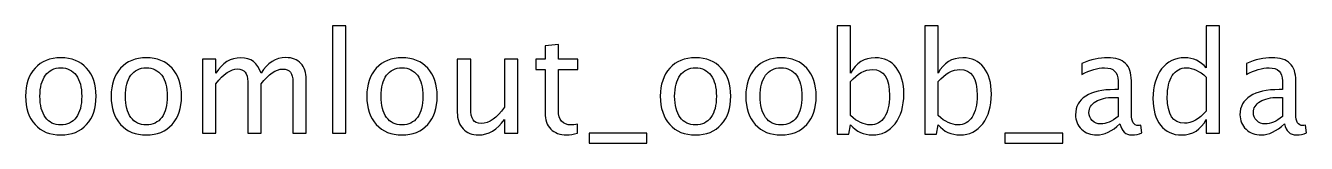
# Model space of a CAD drawing. Header units: centimetres. Extents: x -41.3 to 41.1, y -32.2 to 43.6.
# Drawn here: x -41.25 to -17.88, y 41.49 to 43.63 of the extents above; entities that cross this region are included whole.
import ezdxf

# ---------------------------------------------------------------- set-up
doc = ezdxf.new("R2010")
doc.units = ezdxf.units.CM
doc.header["$MEASUREMENT"] = 0
doc.layers.add('Layer 1', color=7, linetype='Continuous')

msp = doc.modelspace()

# ---------------------------------------------------------------- linework, layer by layer
at = {"layer": 'Layer 1'}
for points, knots in [([(-35.65524, 41.67044), (-35.65524, 41.67044), (-35.65524, 43.62878), (-35.65524, 43.62878), (-35.65524, 43.62878), (-35.65524, 43.62878), (-35.4114, 43.62878), (-35.4114, 43.62878), (-35.4114, 43.62878), (-35.4114, 43.62878), (-35.4114, 41.67044), (-35.4114, 41.67044), (-35.4114, 41.67044), (-35.4114, 41.67044), (-35.65524, 41.67044), (-35.65524, 41.67044)], [0, 0, 0, 0, 0.2, 0.2, 0.2, 0.2, 0.4, 0.4, 0.4, 0.4, 0.6, 0.6, 0.6, 0.6, 1, 1, 1, 1]), ([(-26.4435, 41.6552), (-26.4435, 41.6552), (-26.4435, 43.62878), (-26.4435, 43.62878), (-26.4435, 43.62878), (-26.4435, 43.62878), (-26.19966, 43.62878), (-26.19966, 43.62878), (-26.19966, 43.62878), (-26.19966, 43.62878), (-26.19966, 42.76222), (-26.19966, 42.76222), (-26.19966, 42.76222), (-26.09975, 42.9506), (-25.94947, 43.04458), (-25.74923, 43.04458), (-25.74923, 43.04458), (-25.5871, 43.04458), (-25.45967, 42.98574), (-25.36654, 42.86763), (-25.36654, 42.86763), (-25.27341, 42.74952), (-25.22684, 42.58823), (-25.22684, 42.38376), (-25.22684, 42.38376), (-25.22684, 42.16108), (-25.27976, 41.98117), (-25.38517, 41.84485), (-25.38517, 41.84485), (-25.49058, 41.70812), (-25.62943, 41.63996), (-25.8013, 41.63996), (-25.8013, 41.63996), (-25.9609, 41.63996), (-26.09383, 41.70092), (-26.19966, 41.82326), (-26.19966, 41.82326), (-26.19966, 41.82326), (-26.22929, 41.6552), (-26.22929, 41.6552), (-26.22929, 41.6552), (-26.22929, 41.6552), (-26.4435, 41.6552), (-26.4435, 41.6552)], [0, 0, 0, 0, 0.08333333, 0.08333333, 0.08333333, 0.08333333, 0.16666667, 0.16666667, 0.16666667, 0.16666667, 0.25, 0.25, 0.25, 0.25, 0.33333333, 0.33333333, 0.33333333, 0.33333333, 0.41666667, 0.41666667, 0.41666667, 0.41666667, 0.5, 0.5, 0.5, 0.5, 0.58333333, 0.58333333, 0.58333333, 0.58333333, 0.66666667, 0.66666667, 0.66666667, 0.66666667, 0.75, 0.75, 0.75, 0.75, 0.83333333, 0.83333333, 0.83333333, 0.83333333, 1, 1, 1, 1]), ([(-24.84499, 41.6552), (-24.84499, 41.6552), (-24.84499, 43.62878), (-24.84499, 43.62878), (-24.84499, 43.62878), (-24.84499, 43.62878), (-24.60115, 43.62878), (-24.60115, 43.62878), (-24.60115, 43.62878), (-24.60115, 43.62878), (-24.60115, 42.76222), (-24.60115, 42.76222), (-24.60115, 42.76222), (-24.50124, 42.9506), (-24.35096, 43.04458), (-24.15072, 43.04458), (-24.15072, 43.04458), (-23.98859, 43.04458), (-23.86116, 42.98574), (-23.76803, 42.86763), (-23.76803, 42.86763), (-23.6749, 42.74952), (-23.62833, 42.58823), (-23.62833, 42.38376), (-23.62833, 42.38376), (-23.62833, 42.16108), (-23.68125, 41.98117), (-23.78666, 41.84485), (-23.78666, 41.84485), (-23.89207, 41.70812), (-24.03092, 41.63996), (-24.20279, 41.63996), (-24.20279, 41.63996), (-24.36239, 41.63996), (-24.49532, 41.70092), (-24.60115, 41.82326), (-24.60115, 41.82326), (-24.60115, 41.82326), (-24.63078, 41.6552), (-24.63078, 41.6552), (-24.63078, 41.6552), (-24.63078, 41.6552), (-24.84499, 41.6552), (-24.84499, 41.6552)], [0, 0, 0, 0, 0.08333333, 0.08333333, 0.08333333, 0.08333333, 0.16666667, 0.16666667, 0.16666667, 0.16666667, 0.25, 0.25, 0.25, 0.25, 0.33333333, 0.33333333, 0.33333333, 0.33333333, 0.41666667, 0.41666667, 0.41666667, 0.41666667, 0.5, 0.5, 0.5, 0.5, 0.58333333, 0.58333333, 0.58333333, 0.58333333, 0.66666667, 0.66666667, 0.66666667, 0.66666667, 0.75, 0.75, 0.75, 0.75, 0.83333333, 0.83333333, 0.83333333, 0.83333333, 1, 1, 1, 1]), ([(-19.70784, 41.67044), (-19.70784, 41.67044), (-19.70784, 41.92317), (-19.70784, 41.92317), (-19.70784, 41.92317), (-19.80732, 41.73436), (-19.95718, 41.63996), (-20.15742, 41.63996), (-20.15742, 41.63996), (-20.31998, 41.63996), (-20.44783, 41.6988), (-20.54096, 41.81691), (-20.54096, 41.81691), (-20.63409, 41.93502), (-20.68066, 42.09631), (-20.68066, 42.30078), (-20.68066, 42.30078), (-20.68066, 42.5243), (-20.62774, 42.70422), (-20.52233, 42.84053), (-20.52233, 42.84053), (-20.4165, 42.97642), (-20.27765, 43.04458), (-20.10535, 43.04458), (-20.10535, 43.04458), (-19.94575, 43.04458), (-19.81283, 42.98362), (-19.70784, 42.86128), (-19.70784, 42.86128), (-19.70784, 42.86128), (-19.70784, 43.62878), (-19.70784, 43.62878), (-19.70784, 43.62878), (-19.70784, 43.62878), (-19.464, 43.62878), (-19.464, 43.62878), (-19.464, 43.62878), (-19.464, 43.62878), (-19.464, 41.67044), (-19.464, 41.67044), (-19.464, 41.67044), (-19.464, 41.67044), (-19.70784, 41.67044), (-19.70784, 41.67044)], [0, 0, 0, 0, 0.08333333, 0.08333333, 0.08333333, 0.08333333, 0.16666667, 0.16666667, 0.16666667, 0.16666667, 0.25, 0.25, 0.25, 0.25, 0.33333333, 0.33333333, 0.33333333, 0.33333333, 0.41666667, 0.41666667, 0.41666667, 0.41666667, 0.5, 0.5, 0.5, 0.5, 0.58333333, 0.58333333, 0.58333333, 0.58333333, 0.66666667, 0.66666667, 0.66666667, 0.66666667, 0.75, 0.75, 0.75, 0.75, 0.83333333, 0.83333333, 0.83333333, 0.83333333, 1, 1, 1, 1]), ([(-31.1823, 41.67086), (-31.25765, 41.65012), (-31.32327, 41.63996), (-31.37873, 41.63996), (-31.37873, 41.63996), (-31.50319, 41.63996), (-31.60013, 41.67552), (-31.66956, 41.74664), (-31.66956, 41.74664), (-31.73941, 41.81776), (-31.77412, 41.9164), (-31.77412, 42.04297), (-31.77412, 42.04297), (-31.77412, 42.04297), (-31.77412, 42.83376), (-31.77412, 42.83376), (-31.77412, 42.83376), (-31.77412, 42.83376), (-31.94261, 42.83376), (-31.94261, 42.83376), (-31.94261, 42.83376), (-31.94261, 42.83376), (-31.94261, 43.01664), (-31.94261, 43.01664), (-31.94261, 43.01664), (-31.94261, 43.01664), (-31.77412, 43.01664), (-31.77412, 43.01664), (-31.77412, 43.01664), (-31.77412, 43.01664), (-31.77412, 43.26006), (-31.77412, 43.26006), (-31.77412, 43.26006), (-31.77412, 43.26006), (-31.53028, 43.28334), (-31.53028, 43.28334), (-31.53028, 43.28334), (-31.53028, 43.28334), (-31.53028, 43.01664), (-31.53028, 43.01664), (-31.53028, 43.01664), (-31.53028, 43.01664), (-31.17722, 43.01664), (-31.17722, 43.01664), (-31.17722, 43.01664), (-31.17722, 43.01664), (-31.17722, 42.83376), (-31.17722, 42.83376), (-31.17722, 42.83376), (-31.17722, 42.83376), (-31.53028, 42.83376), (-31.53028, 42.83376), (-31.53028, 42.83376), (-31.53028, 42.83376), (-31.53028, 42.087), (-31.53028, 42.087), (-31.53028, 42.087), (-31.53028, 41.91089), (-31.45366, 41.82284), (-31.30083, 41.82284), (-31.30083, 41.82284), (-31.26824, 41.82284), (-31.22887, 41.82834), (-31.1823, 41.83893), (-31.1823, 41.83893), (-31.1823, 41.83893), (-31.1823, 41.67086), (-31.1823, 41.67086)], [0, 0, 0, 0, 0.05555556, 0.05555556, 0.05555556, 0.05555556, 0.11111111, 0.11111111, 0.11111111, 0.11111111, 0.16666667, 0.16666667, 0.16666667, 0.16666667, 0.22222222, 0.22222222, 0.22222222, 0.22222222, 0.27777778, 0.27777778, 0.27777778, 0.27777778, 0.33333333, 0.33333333, 0.33333333, 0.33333333, 0.38888889, 0.38888889, 0.38888889, 0.38888889, 0.44444444, 0.44444444, 0.44444444, 0.44444444, 0.5, 0.5, 0.5, 0.5, 0.55555556, 0.55555556, 0.55555556, 0.55555556, 0.61111111, 0.61111111, 0.61111111, 0.61111111, 0.66666667, 0.66666667, 0.66666667, 0.66666667, 0.72222222, 0.72222222, 0.72222222, 0.72222222, 0.77777778, 0.77777778, 0.77777778, 0.77777778, 0.83333333, 0.83333333, 0.83333333, 0.83333333, 0.88888889, 0.88888889, 0.88888889, 0.88888889, 1, 1, 1, 1]), ([(-40.61163, 41.63996), (-40.80933, 41.63996), (-40.96596, 41.70304), (-41.08111, 41.82919), (-41.08111, 41.82919), (-41.19668, 41.95534), (-41.25425, 42.12679), (-41.25425, 42.34312), (-41.25425, 42.34312), (-41.25425, 42.55902), (-41.19668, 42.73004), (-41.08111, 42.85577), (-41.08111, 42.85577), (-40.96596, 42.9815), (-40.80933, 43.04458), (-40.61163, 43.04458), (-40.61163, 43.04458), (-40.41393, 43.04458), (-40.2573, 42.9815), (-40.14215, 42.85577), (-40.14215, 42.85577), (-40.02658, 42.73004), (-39.96901, 42.55902), (-39.96901, 42.34312), (-39.96901, 42.34312), (-39.96901, 42.12679), (-40.02658, 41.95534), (-40.14215, 41.82919), (-40.14215, 41.82919), (-40.2573, 41.70304), (-40.41393, 41.63996), (-40.61163, 41.63996)], [0, 0, 0, 0, 0.11111111, 0.11111111, 0.11111111, 0.11111111, 0.22222222, 0.22222222, 0.22222222, 0.22222222, 0.33333333, 0.33333333, 0.33333333, 0.33333333, 0.44444444, 0.44444444, 0.44444444, 0.44444444, 0.55555556, 0.55555556, 0.55555556, 0.55555556, 0.66666667, 0.66666667, 0.66666667, 0.66666667, 0.77777778, 0.77777778, 0.77777778, 0.77777778, 1, 1, 1, 1]), ([(-39.05122, 41.63996), (-39.24892, 41.63996), (-39.40555, 41.70304), (-39.5207, 41.82919), (-39.5207, 41.82919), (-39.63627, 41.95534), (-39.69384, 42.12679), (-39.69384, 42.34312), (-39.69384, 42.34312), (-39.69384, 42.55902), (-39.63627, 42.73004), (-39.5207, 42.85577), (-39.5207, 42.85577), (-39.40555, 42.9815), (-39.24892, 43.04458), (-39.05122, 43.04458), (-39.05122, 43.04458), (-38.85352, 43.04458), (-38.69689, 42.9815), (-38.58174, 42.85577), (-38.58174, 42.85577), (-38.46617, 42.73004), (-38.4086, 42.55902), (-38.4086, 42.34312), (-38.4086, 42.34312), (-38.4086, 42.12679), (-38.46617, 41.95534), (-38.58174, 41.82919), (-38.58174, 41.82919), (-38.69689, 41.70304), (-38.85352, 41.63996), (-39.05122, 41.63996)], [0, 0, 0, 0, 0.11111111, 0.11111111, 0.11111111, 0.11111111, 0.22222222, 0.22222222, 0.22222222, 0.22222222, 0.33333333, 0.33333333, 0.33333333, 0.33333333, 0.44444444, 0.44444444, 0.44444444, 0.44444444, 0.55555556, 0.55555556, 0.55555556, 0.55555556, 0.66666667, 0.66666667, 0.66666667, 0.66666667, 0.77777778, 0.77777778, 0.77777778, 0.77777778, 1, 1, 1, 1]), ([(-38.02675, 41.67044), (-38.02675, 41.67044), (-38.02675, 43.01664), (-38.02675, 43.01664), (-38.02675, 43.01664), (-38.02675, 43.01664), (-37.78291, 43.01664), (-37.78291, 43.01664), (-37.78291, 43.01664), (-37.78291, 43.01664), (-37.78291, 42.76222), (-37.78291, 42.76222), (-37.78291, 42.76222), (-37.66395, 42.9506), (-37.51155, 43.04458), (-37.32486, 43.04458), (-37.32486, 43.04458), (-37.14495, 43.04458), (-37.0226, 42.9506), (-36.95741, 42.76222), (-36.95741, 42.76222), (-36.84184, 42.95229), (-36.69113, 43.04712), (-36.50614, 43.04712), (-36.50614, 43.04712), (-36.38803, 43.04712), (-36.29616, 43.01241), (-36.23055, 42.94256), (-36.23055, 42.94256), (-36.16493, 42.87271), (-36.13191, 42.77492), (-36.13191, 42.64919), (-36.13191, 42.64919), (-36.13191, 42.64919), (-36.13191, 41.67044), (-36.13191, 41.67044), (-36.13191, 41.67044), (-36.13191, 41.67044), (-36.37575, 41.67044), (-36.37575, 41.67044), (-36.37575, 41.67044), (-36.37575, 41.67044), (-36.37575, 42.60897), (-36.37575, 42.60897), (-36.37575, 42.60897), (-36.37575, 42.76222), (-36.43671, 42.83884), (-36.55863, 42.83884), (-36.55863, 42.83884), (-36.68521, 42.83884), (-36.81813, 42.74952), (-36.95741, 42.57045), (-36.95741, 42.57045), (-36.95741, 42.57045), (-36.95741, 41.67044), (-36.95741, 41.67044), (-36.95741, 41.67044), (-36.95741, 41.67044), (-37.20125, 41.67044), (-37.20125, 41.67044), (-37.20125, 41.67044), (-37.20125, 41.67044), (-37.20125, 42.60982), (-37.20125, 42.60982), (-37.20125, 42.60982), (-37.20125, 42.76433), (-37.26306, 42.84138), (-37.38709, 42.84138), (-37.38709, 42.84138), (-37.51028, 42.84138), (-37.64236, 42.75163), (-37.78291, 42.57172), (-37.78291, 42.57172), (-37.78291, 42.57172), (-37.78291, 41.67044), (-37.78291, 41.67044), (-37.78291, 41.67044), (-37.78291, 41.67044), (-38.02675, 41.67044), (-38.02675, 41.67044)], [0, 0, 0, 0, 0.04761905, 0.04761905, 0.04761905, 0.04761905, 0.0952381, 0.0952381, 0.0952381, 0.0952381, 0.14285714, 0.14285714, 0.14285714, 0.14285714, 0.19047619, 0.19047619, 0.19047619, 0.19047619, 0.23809524, 0.23809524, 0.23809524, 0.23809524, 0.28571429, 0.28571429, 0.28571429, 0.28571429, 0.33333333, 0.33333333, 0.33333333, 0.33333333, 0.38095238, 0.38095238, 0.38095238, 0.38095238, 0.42857143, 0.42857143, 0.42857143, 0.42857143, 0.47619048, 0.47619048, 0.47619048, 0.47619048, 0.52380952, 0.52380952, 0.52380952, 0.52380952, 0.57142857, 0.57142857, 0.57142857, 0.57142857, 0.61904762, 0.61904762, 0.61904762, 0.61904762, 0.66666667, 0.66666667, 0.66666667, 0.66666667, 0.71428571, 0.71428571, 0.71428571, 0.71428571, 0.76190476, 0.76190476, 0.76190476, 0.76190476, 0.80952381, 0.80952381, 0.80952381, 0.80952381, 0.85714286, 0.85714286, 0.85714286, 0.85714286, 0.9047619, 0.9047619, 0.9047619, 0.9047619, 1, 1, 1, 1]), ([(-34.38524, 41.63996), (-34.58294, 41.63996), (-34.73957, 41.70304), (-34.85472, 41.82919), (-34.85472, 41.82919), (-34.97029, 41.95534), (-35.02786, 42.12679), (-35.02786, 42.34312), (-35.02786, 42.34312), (-35.02786, 42.55902), (-34.97029, 42.73004), (-34.85472, 42.85577), (-34.85472, 42.85577), (-34.73957, 42.9815), (-34.58294, 43.04458), (-34.38524, 43.04458), (-34.38524, 43.04458), (-34.18754, 43.04458), (-34.03091, 42.9815), (-33.91576, 42.85577), (-33.91576, 42.85577), (-33.80019, 42.73004), (-33.74262, 42.55902), (-33.74262, 42.34312), (-33.74262, 42.34312), (-33.74262, 42.12679), (-33.80019, 41.95534), (-33.91576, 41.82919), (-33.91576, 41.82919), (-34.03091, 41.70304), (-34.18754, 41.63996), (-34.38524, 41.63996)], [0, 0, 0, 0, 0.11111111, 0.11111111, 0.11111111, 0.11111111, 0.22222222, 0.22222222, 0.22222222, 0.22222222, 0.33333333, 0.33333333, 0.33333333, 0.33333333, 0.44444444, 0.44444444, 0.44444444, 0.44444444, 0.55555556, 0.55555556, 0.55555556, 0.55555556, 0.66666667, 0.66666667, 0.66666667, 0.66666667, 0.77777778, 0.77777778, 0.77777778, 0.77777778, 1, 1, 1, 1]), ([(-32.51749, 41.67044), (-32.51749, 41.67044), (-32.51749, 41.92359), (-32.51749, 41.92359), (-32.51749, 41.92359), (-32.64745, 41.73436), (-32.80536, 41.63996), (-32.99078, 41.63996), (-32.99078, 41.63996), (-33.10846, 41.63996), (-33.20202, 41.67679), (-33.27145, 41.75087), (-33.27145, 41.75087), (-33.3413, 41.82496), (-33.37601, 41.92444), (-33.37601, 42.05017), (-33.37601, 42.05017), (-33.37601, 42.05017), (-33.37601, 43.01664), (-33.37601, 43.01664), (-33.37601, 43.01664), (-33.37601, 43.01664), (-33.13217, 43.01664), (-33.13217, 43.01664), (-33.13217, 43.01664), (-33.13217, 43.01664), (-33.13217, 42.12976), (-33.13217, 42.12976), (-33.13217, 42.12976), (-33.13217, 42.02858), (-33.11735, 41.95704), (-33.08814, 41.9147), (-33.08814, 41.9147), (-33.05851, 41.87195), (-33.0094, 41.85078), (-32.9404, 41.85078), (-32.9404, 41.85078), (-32.79139, 41.85078), (-32.64999, 41.94857), (-32.51749, 42.14457), (-32.51749, 42.14457), (-32.51749, 42.14457), (-32.51749, 43.01664), (-32.51749, 43.01664), (-32.51749, 43.01664), (-32.51749, 43.01664), (-32.27365, 43.01664), (-32.27365, 43.01664), (-32.27365, 43.01664), (-32.27365, 43.01664), (-32.27365, 41.67044), (-32.27365, 41.67044), (-32.27365, 41.67044), (-32.27365, 41.67044), (-32.51749, 41.67044), (-32.51749, 41.67044)], [0, 0, 0, 0, 0.06666667, 0.06666667, 0.06666667, 0.06666667, 0.13333333, 0.13333333, 0.13333333, 0.13333333, 0.2, 0.2, 0.2, 0.2, 0.26666667, 0.26666667, 0.26666667, 0.26666667, 0.33333333, 0.33333333, 0.33333333, 0.33333333, 0.4, 0.4, 0.4, 0.4, 0.46666667, 0.46666667, 0.46666667, 0.46666667, 0.53333333, 0.53333333, 0.53333333, 0.53333333, 0.6, 0.6, 0.6, 0.6, 0.66666667, 0.66666667, 0.66666667, 0.66666667, 0.73333333, 0.73333333, 0.73333333, 0.73333333, 0.8, 0.8, 0.8, 0.8, 0.86666667, 0.86666667, 0.86666667, 0.86666667, 1, 1, 1, 1]), ([(-29.02838, 41.63996), (-29.22608, 41.63996), (-29.38271, 41.70304), (-29.49786, 41.82919), (-29.49786, 41.82919), (-29.61343, 41.95534), (-29.671, 42.12679), (-29.671, 42.34312), (-29.671, 42.34312), (-29.671, 42.55902), (-29.61343, 42.73004), (-29.49786, 42.85577), (-29.49786, 42.85577), (-29.38271, 42.9815), (-29.22608, 43.04458), (-29.02838, 43.04458), (-29.02838, 43.04458), (-28.83068, 43.04458), (-28.67405, 42.9815), (-28.5589, 42.85577), (-28.5589, 42.85577), (-28.44333, 42.73004), (-28.38576, 42.55902), (-28.38576, 42.34312), (-28.38576, 42.34312), (-28.38576, 42.12679), (-28.44333, 41.95534), (-28.5589, 41.82919), (-28.5589, 41.82919), (-28.67405, 41.70304), (-28.83068, 41.63996), (-29.02838, 41.63996)], [0, 0, 0, 0, 0.11111111, 0.11111111, 0.11111111, 0.11111111, 0.22222222, 0.22222222, 0.22222222, 0.22222222, 0.33333333, 0.33333333, 0.33333333, 0.33333333, 0.44444444, 0.44444444, 0.44444444, 0.44444444, 0.55555556, 0.55555556, 0.55555556, 0.55555556, 0.66666667, 0.66666667, 0.66666667, 0.66666667, 0.77777778, 0.77777778, 0.77777778, 0.77777778, 1, 1, 1, 1]), ([(-27.46797, 41.63996), (-27.66567, 41.63996), (-27.8223, 41.70304), (-27.93745, 41.82919), (-27.93745, 41.82919), (-28.05302, 41.95534), (-28.11059, 42.12679), (-28.11059, 42.34312), (-28.11059, 42.34312), (-28.11059, 42.55902), (-28.05302, 42.73004), (-27.93745, 42.85577), (-27.93745, 42.85577), (-27.8223, 42.9815), (-27.66567, 43.04458), (-27.46797, 43.04458), (-27.46797, 43.04458), (-27.27027, 43.04458), (-27.11364, 42.9815), (-26.99849, 42.85577), (-26.99849, 42.85577), (-26.88292, 42.73004), (-26.82535, 42.55902), (-26.82535, 42.34312), (-26.82535, 42.34312), (-26.82535, 42.12679), (-26.88292, 41.95534), (-26.99849, 41.82919), (-26.99849, 41.82919), (-27.11364, 41.70304), (-27.27027, 41.63996), (-27.46797, 41.63996)], [0, 0, 0, 0, 0.11111111, 0.11111111, 0.11111111, 0.11111111, 0.22222222, 0.22222222, 0.22222222, 0.22222222, 0.33333333, 0.33333333, 0.33333333, 0.33333333, 0.44444444, 0.44444444, 0.44444444, 0.44444444, 0.55555556, 0.55555556, 0.55555556, 0.55555556, 0.66666667, 0.66666667, 0.66666667, 0.66666667, 0.77777778, 0.77777778, 0.77777778, 0.77777778, 1, 1, 1, 1]), ([(-21.28264, 41.84189), (-21.42911, 41.70727), (-21.57008, 41.63996), (-21.70555, 41.63996), (-21.70555, 41.63996), (-21.81688, 41.63996), (-21.90959, 41.67467), (-21.98283, 41.74452), (-21.98283, 41.74452), (-22.05649, 41.81437), (-22.09332, 41.90243), (-22.09332, 42.00868), (-22.09332, 42.00868), (-22.09332, 42.15558), (-22.03151, 42.26861), (-21.9079, 42.34735), (-21.9079, 42.34735), (-21.78429, 42.42609), (-21.60691, 42.46546), (-21.37577, 42.46546), (-21.37577, 42.46546), (-21.37577, 42.46546), (-21.31862, 42.46546), (-21.31862, 42.46546), (-21.31862, 42.46546), (-21.31862, 42.46546), (-21.31862, 42.6276), (-21.31862, 42.6276), (-21.31862, 42.6276), (-21.31862, 42.78381), (-21.3999, 42.8617), (-21.56288, 42.8617), (-21.56288, 42.8617), (-21.68904, 42.8617), (-21.82704, 42.82191), (-21.97648, 42.74232), (-21.97648, 42.74232), (-21.97648, 42.74232), (-21.97648, 42.94298), (-21.97648, 42.94298), (-21.97648, 42.94298), (-21.81223, 43.01071), (-21.65729, 43.04458), (-21.51208, 43.04458), (-21.51208, 43.04458), (-21.36265, 43.04458), (-21.25216, 43.01071), (-21.18146, 42.94256), (-21.18146, 42.94256), (-21.11034, 42.8744), (-21.07478, 42.76941), (-21.07478, 42.6276), (-21.07478, 42.6276), (-21.07478, 42.6276), (-21.07478, 42.01927), (-21.07478, 42.01927), (-21.07478, 42.01927), (-21.07478, 41.87999), (-21.03202, 41.81014), (-20.94609, 41.81014), (-20.94609, 41.81014), (-20.9355, 41.81014), (-20.91984, 41.81183), (-20.8991, 41.81522), (-20.8991, 41.81522), (-20.8991, 41.81522), (-20.88174, 41.67975), (-20.88174, 41.67975), (-20.88174, 41.67975), (-20.9372, 41.65308), (-20.99816, 41.63996), (-21.06504, 41.63996), (-21.06504, 41.63996), (-21.17892, 41.63996), (-21.25131, 41.70727), (-21.28264, 41.84189)], [0, 0, 0, 0, 0.05, 0.05, 0.05, 0.05, 0.1, 0.1, 0.1, 0.1, 0.15, 0.15, 0.15, 0.15, 0.2, 0.2, 0.2, 0.2, 0.25, 0.25, 0.25, 0.25, 0.3, 0.3, 0.3, 0.3, 0.35, 0.35, 0.35, 0.35, 0.4, 0.4, 0.4, 0.4, 0.45, 0.45, 0.45, 0.45, 0.5, 0.5, 0.5, 0.5, 0.55, 0.55, 0.55, 0.55, 0.6, 0.6, 0.6, 0.6, 0.65, 0.65, 0.65, 0.65, 0.7, 0.7, 0.7, 0.7, 0.75, 0.75, 0.75, 0.75, 0.8, 0.8, 0.8, 0.8, 0.85, 0.85, 0.85, 0.85, 0.9, 0.9, 0.9, 0.9, 1, 1, 1, 1]), ([(-18.28163, 41.84189), (-18.4281, 41.70727), (-18.56907, 41.63996), (-18.70454, 41.63996), (-18.70454, 41.63996), (-18.81587, 41.63996), (-18.90858, 41.67467), (-18.98182, 41.74452), (-18.98182, 41.74452), (-19.05548, 41.81437), (-19.09231, 41.90243), (-19.09231, 42.00868), (-19.09231, 42.00868), (-19.09231, 42.15558), (-19.0305, 42.26861), (-18.90689, 42.34735), (-18.90689, 42.34735), (-18.78328, 42.42609), (-18.6059, 42.46546), (-18.37476, 42.46546), (-18.37476, 42.46546), (-18.37476, 42.46546), (-18.31761, 42.46546), (-18.31761, 42.46546), (-18.31761, 42.46546), (-18.31761, 42.46546), (-18.31761, 42.6276), (-18.31761, 42.6276), (-18.31761, 42.6276), (-18.31761, 42.78381), (-18.39889, 42.8617), (-18.56187, 42.8617), (-18.56187, 42.8617), (-18.68803, 42.8617), (-18.82603, 42.82191), (-18.97547, 42.74232), (-18.97547, 42.74232), (-18.97547, 42.74232), (-18.97547, 42.94298), (-18.97547, 42.94298), (-18.97547, 42.94298), (-18.81122, 43.01071), (-18.65628, 43.04458), (-18.51107, 43.04458), (-18.51107, 43.04458), (-18.36164, 43.04458), (-18.25115, 43.01071), (-18.18045, 42.94256), (-18.18045, 42.94256), (-18.10933, 42.8744), (-18.07377, 42.76941), (-18.07377, 42.6276), (-18.07377, 42.6276), (-18.07377, 42.6276), (-18.07377, 42.01927), (-18.07377, 42.01927), (-18.07377, 42.01927), (-18.07377, 41.87999), (-18.03101, 41.81014), (-17.94508, 41.81014), (-17.94508, 41.81014), (-17.93449, 41.81014), (-17.91883, 41.81183), (-17.89809, 41.81522), (-17.89809, 41.81522), (-17.89809, 41.81522), (-17.88073, 41.67975), (-17.88073, 41.67975), (-17.88073, 41.67975), (-17.93619, 41.65308), (-17.99715, 41.63996), (-18.06403, 41.63996), (-18.06403, 41.63996), (-18.17791, 41.63996), (-18.2503, 41.70727), (-18.28163, 41.84189)], [0, 0, 0, 0, 0.05, 0.05, 0.05, 0.05, 0.1, 0.1, 0.1, 0.1, 0.15, 0.15, 0.15, 0.15, 0.2, 0.2, 0.2, 0.2, 0.25, 0.25, 0.25, 0.25, 0.3, 0.3, 0.3, 0.3, 0.35, 0.35, 0.35, 0.35, 0.4, 0.4, 0.4, 0.4, 0.45, 0.45, 0.45, 0.45, 0.5, 0.5, 0.5, 0.5, 0.55, 0.55, 0.55, 0.55, 0.6, 0.6, 0.6, 0.6, 0.65, 0.65, 0.65, 0.65, 0.7, 0.7, 0.7, 0.7, 0.75, 0.75, 0.75, 0.75, 0.8, 0.8, 0.8, 0.8, 0.85, 0.85, 0.85, 0.85, 0.9, 0.9, 0.9, 0.9, 1, 1, 1, 1]), ([(-40.61205, 41.82284), (-40.4914, 41.82284), (-40.39742, 41.86814), (-40.33054, 41.95915), (-40.33054, 41.95915), (-40.26407, 42.04975), (-40.23063, 42.17802), (-40.23063, 42.34312), (-40.23063, 42.34312), (-40.23063, 42.50779), (-40.26407, 42.63564), (-40.33054, 42.72623), (-40.33054, 42.72623), (-40.39742, 42.8164), (-40.4914, 42.8617), (-40.61205, 42.8617), (-40.61205, 42.8617), (-40.73313, 42.8617), (-40.82711, 42.8164), (-40.89315, 42.72623), (-40.89315, 42.72623), (-40.95961, 42.63564), (-40.99263, 42.50779), (-40.99263, 42.34312), (-40.99263, 42.34312), (-40.99263, 42.17802), (-40.95961, 42.04975), (-40.89315, 41.95915), (-40.89315, 41.95915), (-40.82711, 41.86814), (-40.73313, 41.82284), (-40.61205, 41.82284)], [0, 0, 0, 0, 0.11111111, 0.11111111, 0.11111111, 0.11111111, 0.22222222, 0.22222222, 0.22222222, 0.22222222, 0.33333333, 0.33333333, 0.33333333, 0.33333333, 0.44444444, 0.44444444, 0.44444444, 0.44444444, 0.55555556, 0.55555556, 0.55555556, 0.55555556, 0.66666667, 0.66666667, 0.66666667, 0.66666667, 0.77777778, 0.77777778, 0.77777778, 0.77777778, 1, 1, 1, 1]), ([(-39.05164, 41.82284), (-38.93099, 41.82284), (-38.83701, 41.86814), (-38.77013, 41.95915), (-38.77013, 41.95915), (-38.70366, 42.04975), (-38.67022, 42.17802), (-38.67022, 42.34312), (-38.67022, 42.34312), (-38.67022, 42.50779), (-38.70366, 42.63564), (-38.77013, 42.72623), (-38.77013, 42.72623), (-38.83701, 42.8164), (-38.93099, 42.8617), (-39.05164, 42.8617), (-39.05164, 42.8617), (-39.17272, 42.8617), (-39.2667, 42.8164), (-39.33274, 42.72623), (-39.33274, 42.72623), (-39.3992, 42.63564), (-39.43222, 42.50779), (-39.43222, 42.34312), (-39.43222, 42.34312), (-39.43222, 42.17802), (-39.3992, 42.04975), (-39.33274, 41.95915), (-39.33274, 41.95915), (-39.2667, 41.86814), (-39.17272, 41.82284), (-39.05164, 41.82284)], [0, 0, 0, 0, 0.11111111, 0.11111111, 0.11111111, 0.11111111, 0.22222222, 0.22222222, 0.22222222, 0.22222222, 0.33333333, 0.33333333, 0.33333333, 0.33333333, 0.44444444, 0.44444444, 0.44444444, 0.44444444, 0.55555556, 0.55555556, 0.55555556, 0.55555556, 0.66666667, 0.66666667, 0.66666667, 0.66666667, 0.77777778, 0.77777778, 0.77777778, 0.77777778, 1, 1, 1, 1]), ([(-34.38566, 41.82284), (-34.26501, 41.82284), (-34.17103, 41.86814), (-34.10415, 41.95915), (-34.10415, 41.95915), (-34.03768, 42.04975), (-34.00424, 42.17802), (-34.00424, 42.34312), (-34.00424, 42.34312), (-34.00424, 42.50779), (-34.03768, 42.63564), (-34.10415, 42.72623), (-34.10415, 42.72623), (-34.17103, 42.8164), (-34.26501, 42.8617), (-34.38566, 42.8617), (-34.38566, 42.8617), (-34.50674, 42.8617), (-34.60072, 42.8164), (-34.66676, 42.72623), (-34.66676, 42.72623), (-34.73322, 42.63564), (-34.76624, 42.50779), (-34.76624, 42.34312), (-34.76624, 42.34312), (-34.76624, 42.17802), (-34.73322, 42.04975), (-34.66676, 41.95915), (-34.66676, 41.95915), (-34.60072, 41.86814), (-34.50674, 41.82284), (-34.38566, 41.82284)], [0, 0, 0, 0, 0.11111111, 0.11111111, 0.11111111, 0.11111111, 0.22222222, 0.22222222, 0.22222222, 0.22222222, 0.33333333, 0.33333333, 0.33333333, 0.33333333, 0.44444444, 0.44444444, 0.44444444, 0.44444444, 0.55555556, 0.55555556, 0.55555556, 0.55555556, 0.66666667, 0.66666667, 0.66666667, 0.66666667, 0.77777778, 0.77777778, 0.77777778, 0.77777778, 1, 1, 1, 1]), ([(-29.0288, 41.82284), (-28.90815, 41.82284), (-28.81417, 41.86814), (-28.74729, 41.95915), (-28.74729, 41.95915), (-28.68082, 42.04975), (-28.64738, 42.17802), (-28.64738, 42.34312), (-28.64738, 42.34312), (-28.64738, 42.50779), (-28.68082, 42.63564), (-28.74729, 42.72623), (-28.74729, 42.72623), (-28.81417, 42.8164), (-28.90815, 42.8617), (-29.0288, 42.8617), (-29.0288, 42.8617), (-29.14988, 42.8617), (-29.24386, 42.8164), (-29.3099, 42.72623), (-29.3099, 42.72623), (-29.37636, 42.63564), (-29.40938, 42.50779), (-29.40938, 42.34312), (-29.40938, 42.34312), (-29.40938, 42.17802), (-29.37636, 42.04975), (-29.3099, 41.95915), (-29.3099, 41.95915), (-29.24386, 41.86814), (-29.14988, 41.82284), (-29.0288, 41.82284)], [0, 0, 0, 0, 0.11111111, 0.11111111, 0.11111111, 0.11111111, 0.22222222, 0.22222222, 0.22222222, 0.22222222, 0.33333333, 0.33333333, 0.33333333, 0.33333333, 0.44444444, 0.44444444, 0.44444444, 0.44444444, 0.55555556, 0.55555556, 0.55555556, 0.55555556, 0.66666667, 0.66666667, 0.66666667, 0.66666667, 0.77777778, 0.77777778, 0.77777778, 0.77777778, 1, 1, 1, 1]), ([(-27.46839, 41.82284), (-27.34774, 41.82284), (-27.25376, 41.86814), (-27.18688, 41.95915), (-27.18688, 41.95915), (-27.12041, 42.04975), (-27.08697, 42.17802), (-27.08697, 42.34312), (-27.08697, 42.34312), (-27.08697, 42.50779), (-27.12041, 42.63564), (-27.18688, 42.72623), (-27.18688, 42.72623), (-27.25376, 42.8164), (-27.34774, 42.8617), (-27.46839, 42.8617), (-27.46839, 42.8617), (-27.58947, 42.8617), (-27.68345, 42.8164), (-27.74949, 42.72623), (-27.74949, 42.72623), (-27.81595, 42.63564), (-27.84897, 42.50779), (-27.84897, 42.34312), (-27.84897, 42.34312), (-27.84897, 42.17802), (-27.81595, 42.04975), (-27.74949, 41.95915), (-27.74949, 41.95915), (-27.68345, 41.86814), (-27.58947, 41.82284), (-27.46839, 41.82284)], [0, 0, 0, 0, 0.11111111, 0.11111111, 0.11111111, 0.11111111, 0.22222222, 0.22222222, 0.22222222, 0.22222222, 0.33333333, 0.33333333, 0.33333333, 0.33333333, 0.44444444, 0.44444444, 0.44444444, 0.44444444, 0.55555556, 0.55555556, 0.55555556, 0.55555556, 0.66666667, 0.66666667, 0.66666667, 0.66666667, 0.77777778, 0.77777778, 0.77777778, 0.77777778, 1, 1, 1, 1]), ([(-26.19966, 41.99133), (-26.07393, 41.87914), (-25.95413, 41.82284), (-25.84025, 41.82284), (-25.84025, 41.82284), (-25.72807, 41.82284), (-25.64128, 41.86983), (-25.58032, 41.96339), (-25.58032, 41.96339), (-25.51894, 42.05694), (-25.48846, 42.1886), (-25.48846, 42.35878), (-25.48846, 42.35878), (-25.48846, 42.67374), (-25.5926, 42.83122), (-25.80088, 42.83122), (-25.80088, 42.83122), (-25.93719, 42.83122), (-26.07012, 42.75756), (-26.19966, 42.60982), (-26.19966, 42.60982), (-26.19966, 42.60982), (-26.19966, 41.99133), (-26.19966, 41.99133)], [0, 0, 0, 0, 0.14285714, 0.14285714, 0.14285714, 0.14285714, 0.28571429, 0.28571429, 0.28571429, 0.28571429, 0.42857143, 0.42857143, 0.42857143, 0.42857143, 0.57142857, 0.57142857, 0.57142857, 0.57142857, 0.71428571, 0.71428571, 0.71428571, 0.71428571, 1, 1, 1, 1]), ([(-24.60115, 41.99133), (-24.47542, 41.87914), (-24.35562, 41.82284), (-24.24174, 41.82284), (-24.24174, 41.82284), (-24.12956, 41.82284), (-24.04277, 41.86983), (-23.98181, 41.96339), (-23.98181, 41.96339), (-23.92043, 42.05694), (-23.88995, 42.1886), (-23.88995, 42.35878), (-23.88995, 42.35878), (-23.88995, 42.67374), (-23.99409, 42.83122), (-24.20237, 42.83122), (-24.20237, 42.83122), (-24.33868, 42.83122), (-24.47161, 42.75756), (-24.60115, 42.60982), (-24.60115, 42.60982), (-24.60115, 42.60982), (-24.60115, 41.99133), (-24.60115, 41.99133)], [0, 0, 0, 0, 0.14285714, 0.14285714, 0.14285714, 0.14285714, 0.28571429, 0.28571429, 0.28571429, 0.28571429, 0.42857143, 0.42857143, 0.42857143, 0.42857143, 0.57142857, 0.57142857, 0.57142857, 0.57142857, 0.71428571, 0.71428571, 0.71428571, 0.71428571, 1, 1, 1, 1]), ([(-19.70784, 42.69448), (-19.83442, 42.80582), (-19.95422, 42.8617), (-20.06767, 42.8617), (-20.06767, 42.8617), (-20.17943, 42.8617), (-20.26579, 42.81513), (-20.32718, 42.72158), (-20.32718, 42.72158), (-20.38856, 42.62844), (-20.41904, 42.49636), (-20.41904, 42.32534), (-20.41904, 42.32534), (-20.41904, 42.0108), (-20.3149, 41.85332), (-20.1062, 41.85332), (-20.1062, 41.85332), (-19.97073, 41.85332), (-19.8378, 41.9274), (-19.70784, 42.07515), (-19.70784, 42.07515), (-19.70784, 42.07515), (-19.70784, 42.69448), (-19.70784, 42.69448)], [0, 0, 0, 0, 0.14285714, 0.14285714, 0.14285714, 0.14285714, 0.28571429, 0.28571429, 0.28571429, 0.28571429, 0.42857143, 0.42857143, 0.42857143, 0.42857143, 0.57142857, 0.57142857, 0.57142857, 0.57142857, 0.71428571, 0.71428571, 0.71428571, 0.71428571, 1, 1, 1, 1]), ([(-21.31862, 41.97482), (-21.31862, 41.97482), (-21.31862, 42.32068), (-21.31862, 42.32068), (-21.31862, 42.32068), (-21.31862, 42.32068), (-21.39694, 42.32322), (-21.39694, 42.32322), (-21.39694, 42.32322), (-21.5324, 42.32322), (-21.64162, 42.29824), (-21.72502, 42.24829), (-21.72502, 42.24829), (-21.80799, 42.19791), (-21.84948, 42.13145), (-21.84948, 42.04848), (-21.84948, 42.04848), (-21.84948, 41.99048), (-21.82874, 41.94137), (-21.78767, 41.90116), (-21.78767, 41.90116), (-21.74619, 41.86094), (-21.69581, 41.84062), (-21.63612, 41.84062), (-21.63612, 41.84062), (-21.53452, 41.84062), (-21.42869, 41.88549), (-21.31862, 41.97482)], [0, 0, 0, 0, 0.125, 0.125, 0.125, 0.125, 0.25, 0.25, 0.25, 0.25, 0.375, 0.375, 0.375, 0.375, 0.5, 0.5, 0.5, 0.5, 0.625, 0.625, 0.625, 0.625, 0.75, 0.75, 0.75, 0.75, 1, 1, 1, 1]), ([(-18.31761, 41.97482), (-18.31761, 41.97482), (-18.31761, 42.32068), (-18.31761, 42.32068), (-18.31761, 42.32068), (-18.31761, 42.32068), (-18.39593, 42.32322), (-18.39593, 42.32322), (-18.39593, 42.32322), (-18.53139, 42.32322), (-18.64061, 42.29824), (-18.72401, 42.24829), (-18.72401, 42.24829), (-18.80698, 42.19791), (-18.84847, 42.13145), (-18.84847, 42.04848), (-18.84847, 42.04848), (-18.84847, 41.99048), (-18.82773, 41.94137), (-18.78666, 41.90116), (-18.78666, 41.90116), (-18.74518, 41.86094), (-18.6948, 41.84062), (-18.63511, 41.84062), (-18.63511, 41.84062), (-18.53351, 41.84062), (-18.42768, 41.88549), (-18.31761, 41.97482)], [0, 0, 0, 0, 0.125, 0.125, 0.125, 0.125, 0.25, 0.25, 0.25, 0.25, 0.375, 0.375, 0.375, 0.375, 0.5, 0.5, 0.5, 0.5, 0.625, 0.625, 0.625, 0.625, 0.75, 0.75, 0.75, 0.75, 1, 1, 1, 1]), ([(-30.97148, 41.48756), (-30.97148, 41.48756), (-30.97148, 41.67044), (-30.97148, 41.67044), (-30.97148, 41.67044), (-30.97148, 41.67044), (-29.91484, 41.67044), (-29.91484, 41.67044), (-29.91484, 41.67044), (-29.91484, 41.67044), (-29.91484, 41.48756), (-29.91484, 41.48756), (-29.91484, 41.48756), (-29.91484, 41.48756), (-30.97148, 41.48756), (-30.97148, 41.48756)], [0, 0, 0, 0, 0.2, 0.2, 0.2, 0.2, 0.4, 0.4, 0.4, 0.4, 0.6, 0.6, 0.6, 0.6, 1, 1, 1, 1]), ([(-23.38364, 41.48756), (-23.38364, 41.48756), (-23.38364, 41.67044), (-23.38364, 41.67044), (-23.38364, 41.67044), (-23.38364, 41.67044), (-22.327, 41.67044), (-22.327, 41.67044), (-22.327, 41.67044), (-22.327, 41.67044), (-22.327, 41.48756), (-22.327, 41.48756), (-22.327, 41.48756), (-22.327, 41.48756), (-23.38364, 41.48756), (-23.38364, 41.48756)], [0, 0, 0, 0, 0.2, 0.2, 0.2, 0.2, 0.4, 0.4, 0.4, 0.4, 0.6, 0.6, 0.6, 0.6, 1, 1, 1, 1])]:
    msp.add_open_spline(points, degree=3, knots=knots, dxfattribs=at)

doc.saveas('drawing.dxf')
